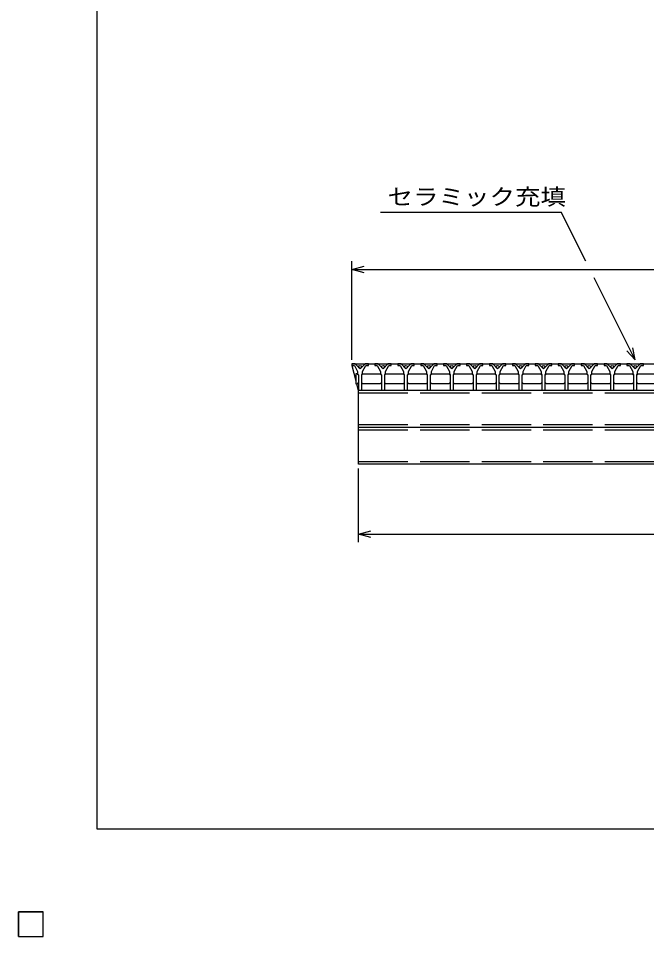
# Model space of a CAD drawing. Units: millimetres, scale not verified. Extents: x -1820 to 1736, y -1282 to 1048.
# Drawn here: x -1820 to -1055, y -1282 to -165 of the extents above; entities that cross this region are included whole.
import ezdxf
from ezdxf.enums import TextEntityAlignment as Align

# ---------------------------------------------------------------- set-up
doc = ezdxf.new("R2010")
doc.units = ezdxf.units.MM
doc.header["$LTSCALE"] = 10
doc.linetypes.add('DASHED', pattern=[7.5, 6, -1.5])
for name, color, linetype, lineweight in [('CADPAC_LAYER_0000', 150, 'Continuous', 25), ('CADPAC_LAYER_0016', 3, 'Continuous', 25), ('CADPAC_LAYER_0022', 2, 'Continuous', 25)]:
    doc.layers.add(name, color=color, linetype=linetype, lineweight=lineweight)
doc.styles.add('ベクトル', font='')
doc.styles.get('ベクトル').set_extended_font_data('ベクトル')

msp = doc.modelspace()

# ---------------------------------------------------------------- linework, layer by layer
at = {"layer": 'CADPAC_LAYER_0000'}
for p, q in [((-1724, -1151.5), (-1724, 1048.5)), ((1736, -1151.5), (-1724, -1151.5))]:
    msp.add_line(p, q, dxfattribs=at)
at = {"layer": 'CADPAC_LAYER_0016'}
for p, q in [((-1410, -585.5), (-1414, -585.5)), ((-1414, -585.5), (-418, -585.5)), ((-1414, -585.5), (-1414, -587.5)), ((-1414, -585.5), (-1414, -587.5)), ((-1414, -587.5), (-1411, -587.5)), ((-1414, -587.5), (-1409.25, -605.89)), ((-1411, -587.5), (-1407, -594.5)), ((-1404, -591.5), (-1410, -585.5)), ((-1398, -585.5), (-1404, -591.5)), ((-1401, -594.5), (-1397, -587.5)), ((-1394, -585.5), (-1398, -585.5)), ((-1397, -587.5), (-1394, -587.5)), ((-1394, -587.5), (-1394, -585.5)), ((-1382.1, -585.5), (-1386.1, -585.5)), ((-1386.1, -585.5), (-1386.1, -587.5)), ((-1386.1, -587.5), (-1383.1, -587.5)), ((-1383.1, -587.5), (-1379.1, -594.5)), ((-1376.1, -591.5), (-1382.1, -585.5)), ((-1370.1, -585.5), (-1376.1, -591.5)), ((-1373.1, -594.5), (-1369.1, -587.5)), ((-1366.1, -585.5), (-1370.1, -585.5)), ((-1369.1, -587.5), (-1366.1, -587.5)), ((-1366.1, -587.5), (-1366.1, -585.5)), ((-1354.2, -585.5), (-1358.2, -585.5)), ((-1358.2, -585.5), (-1358.2, -587.5)), ((-1358.2, -587.5), (-1355.2, -587.5)), ((-1355.2, -587.5), (-1351.2, -594.5)), ((-1348.2, -591.5), (-1354.2, -585.5)), ((-1342.2, -585.5), (-1348.2, -591.5)), ((-1345.2, -594.5), (-1341.2, -587.5)), ((-1338.2, -585.5), (-1342.2, -585.5)), ((-1341.2, -587.5), (-1338.2, -587.5)), ((-1338.2, -587.5), (-1338.2, -585.5)), ((-1326.3, -585.5), (-1330.3, -585.5)), ((-1330.3, -585.5), (-1330.3, -587.5)), ((-1330.3, -587.5), (-1327.3, -587.5)), ((-1327.3, -587.5), (-1323.3, -594.5)), ((-1320.3, -591.5), (-1326.3, -585.5)), ((-1314.3, -585.5), (-1320.3, -591.5)), ((-1317.3, -594.5), (-1313.3, -587.5)), ((-1310.3, -585.5), (-1314.3, -585.5)), ((-1313.3, -587.5), (-1310.3, -587.5)), ((-1310.3, -587.5), (-1310.3, -585.5)), ((-1298.4, -585.5), (-1302.4, -585.5)), ((-1302.4, -585.5), (-1302.4, -587.5)), ((-1302.4, -587.5), (-1299.4, -587.5)), ((-1299.4, -587.5), (-1295.4, -594.5)), ((-1292.4, -591.5), (-1298.4, -585.5)), ((-1286.4, -585.5), (-1292.4, -591.5)), ((-1289.4, -594.5), (-1285.4, -587.5)), ((-1282.4, -585.5), (-1286.4, -585.5)), ((-1285.4, -587.5), (-1282.4, -587.5)), ((-1282.4, -587.5), (-1282.4, -585.5)), ((-1270.5, -585.5), (-1274.5, -585.5)), ((-1274.5, -585.5), (-1274.5, -587.5)), ((-1274.5, -587.5), (-1271.5, -587.5)), ((-1271.5, -587.5), (-1267.5, -594.5)), ((-1264.5, -591.5), (-1270.5, -585.5)), ((-1258.5, -585.5), (-1264.5, -591.5)), ((-1261.5, -594.5), (-1257.5, -587.5)), ((-1254.5, -585.5), (-1258.5, -585.5)), ((-1257.5, -587.5), (-1254.5, -587.5)), ((-1254.5, -587.5), (-1254.5, -585.5)), ((-1242.6, -585.5), (-1246.6, -585.5)), ((-1246.6, -585.5), (-1246.6, -587.5)), ((-1246.6, -587.5), (-1243.6, -587.5)), ((-1243.6, -587.5), (-1239.6, -594.5)), ((-1236.6, -591.5), (-1242.6, -585.5)), ((-1230.6, -585.5), (-1236.6, -591.5)), ((-1233.6, -594.5), (-1229.6, -587.5)), ((-1226.6, -585.5), (-1230.6, -585.5)), ((-1229.6, -587.5), (-1226.6, -587.5)), ((-1226.6, -587.5), (-1226.6, -585.5)), ((-1214.7, -585.5), (-1218.7, -585.5)), ((-1218.7, -585.5), (-1218.7, -587.5)), ((-1218.7, -587.5), (-1215.7, -587.5)), ((-1215.7, -587.5), (-1211.7, -594.5)), ((-1208.7, -591.5), (-1214.7, -585.5)), ((-1202.7, -585.5), (-1208.7, -591.5)), ((-1205.7, -594.5), (-1201.7, -587.5)), ((-1198.7, -585.5), (-1202.7, -585.5)), ((-1201.7, -587.5), (-1198.7, -587.5)), ((-1198.7, -587.5), (-1198.7, -585.5)), ((-1186.8, -585.5), (-1190.8, -585.5)), ((-1190.8, -585.5), (-1190.8, -587.5)), ((-1190.8, -587.5), (-1187.8, -587.5)), ((-1187.8, -587.5), (-1183.8, -594.5)), ((-1180.8, -591.5), (-1186.8, -585.5)), ((-1174.8, -585.5), (-1180.8, -591.5)), ((-1177.8, -594.5), (-1173.8, -587.5)), ((-1170.8, -585.5), (-1174.8, -585.5)), ((-1173.8, -587.5), (-1170.8, -587.5)), ((-1170.8, -587.5), (-1170.8, -585.5)), ((-1158.9, -585.5), (-1162.9, -585.5)), ((-1162.9, -585.5), (-1162.9, -587.5)), ((-1162.9, -587.5), (-1159.9, -587.5)), ((-1159.9, -587.5), (-1155.9, -594.5)), ((-1152.9, -591.5), (-1158.9, -585.5)), ((-1146.9, -585.5), (-1152.9, -591.5)), ((-1149.9, -594.5), (-1145.9, -587.5)), ((-1142.9, -585.5), (-1146.9, -585.5)), ((-1145.9, -587.5), (-1142.9, -587.5)), ((-1142.9, -587.5), (-1142.9, -585.5)), ((-1131, -585.5), (-1135, -585.5)), ((-1135, -585.5), (-1135, -587.5)), ((-1135, -587.5), (-1132, -587.5)), ((-1132, -587.5), (-1128, -594.5)), ((-1125, -591.5), (-1131, -585.5)), ((-1119, -585.5), (-1125, -591.5)), ((-1122, -594.5), (-1118, -587.5)), ((-1115, -585.5), (-1119, -585.5)), ((-1118, -587.5), (-1115, -587.5)), ((-1115, -587.5), (-1115, -585.5)), ((-1103.1, -585.5), (-1107.1, -585.5)), ((-1107.1, -585.5), (-1107.1, -587.5)), ((-1107.1, -587.5), (-1104.1, -587.5)), ((-1104.1, -587.5), (-1100.1, -594.5)), ((-1097.1, -591.5), (-1103.1, -585.5)), ((-1091.1, -585.5), (-1097.1, -591.5)), ((-1094.1, -594.5), (-1090.1, -587.5)), ((-1087.1, -585.5), (-1091.1, -585.5)), ((-1090.1, -587.5), (-1087.1, -587.5)), ((-1087.1, -587.5), (-1087.1, -585.5)), ((-1075.2, -585.5), (-1079.2, -585.5)), ((-1079.2, -585.5), (-1079.2, -587.5)), ((-1079.2, -587.5), (-1076.2, -587.5)), ((-1076.2, -587.5), (-1072.2, -594.5)), ((-1069.2, -591.5), (-1075.2, -585.5)), ((-1063.2, -585.5), (-1069.2, -591.5)), ((-1066.2, -594.5), (-1062.2, -587.5)), ((-1059.2, -585.5), (-1063.2, -585.5)), ((-1062.2, -587.5), (-1059.2, -587.5)), ((-1059.2, -587.5), (-1059.2, -585.5)), ((-1407.25, -597.5), (-1409.25, -597.5)), ((-1409.25, -597.5), (-1409.25, -609.5)), ((-1406.25, -598.5), (-1407.25, -597.5)), ((-1407, -594.5), (-1407, -597.5)), ((-1407, -597.5), (-1406, -598.5)), ((-1406, -598.5), (-1406, -617.5)), ((-1402, -598.5), (-1401, -597.5)), ((-1402, -617.5), (-1402, -598.5)), ((-1401.75, -598.5), (-1400.75, -597.5)), ((-1401, -597.5), (-1401, -594.5)), ((-1400.75, -597.5), (-1379.35, -597.5)), ((-1379.35, -597.5), (-1378.35, -598.5)), ((-1379.1, -594.5), (-1379.1, -597.5)), ((-1379.1, -597.5), (-1378.1, -598.5)), ((-1378.1, -598.5), (-1378.1, -617.5)), ((-1374.1, -598.5), (-1373.1, -597.5)), ((-1374.1, -617.5), (-1374.1, -598.5)), ((-1373.85, -598.5), (-1372.85, -597.5)), ((-1373.1, -597.5), (-1373.1, -594.5)), ((-1372.85, -597.5), (-1351.45, -597.5)), ((-1351.45, -597.5), (-1350.45, -598.5)), ((-1351.2, -594.5), (-1351.2, -597.5)), ((-1351.2, -597.5), (-1350.2, -598.5)), ((-1350.2, -598.5), (-1350.2, -617.5)), ((-1346.2, -598.5), (-1345.2, -597.5)), ((-1346.2, -617.5), (-1346.2, -598.5)), ((-1345.95, -598.5), (-1344.95, -597.5)), ((-1345.2, -597.5), (-1345.2, -594.5)), ((-1344.95, -597.5), (-1323.55, -597.5)), ((-1323.55, -597.5), (-1322.55, -598.5)), ((-1323.3, -594.5), (-1323.3, -597.5)), ((-1323.3, -597.5), (-1322.3, -598.5)), ((-1322.3, -598.5), (-1322.3, -617.5)), ((-1318.3, -598.5), (-1317.3, -597.5)), ((-1318.3, -617.5), (-1318.3, -598.5)), ((-1318.05, -598.5), (-1317.05, -597.5)), ((-1317.3, -597.5), (-1317.3, -594.5)), ((-1317.05, -597.5), (-1295.65, -597.5)), ((-1295.65, -597.5), (-1294.65, -598.5)), ((-1295.4, -594.5), (-1295.4, -597.5)), ((-1295.4, -597.5), (-1294.4, -598.5)), ((-1294.4, -598.5), (-1294.4, -617.5)), ((-1290.4, -598.5), (-1289.4, -597.5)), ((-1290.4, -617.5), (-1290.4, -598.5)), ((-1290.15, -598.5), (-1289.15, -597.5)), ((-1289.4, -597.5), (-1289.4, -594.5)), ((-1289.15, -597.5), (-1267.75, -597.5)), ((-1267.75, -597.5), (-1266.75, -598.5)), ((-1267.5, -594.5), (-1267.5, -597.5)), ((-1267.5, -597.5), (-1266.5, -598.5)), ((-1266.5, -598.5), (-1266.5, -617.5)), ((-1262.5, -598.5), (-1261.5, -597.5)), ((-1262.5, -617.5), (-1262.5, -598.5)), ((-1262.25, -598.5), (-1261.25, -597.5)), ((-1261.5, -597.5), (-1261.5, -594.5)), ((-1261.25, -597.5), (-1239.85, -597.5)), ((-1239.85, -597.5), (-1238.85, -598.5)), ((-1239.6, -594.5), (-1239.6, -597.5)), ((-1239.6, -597.5), (-1238.6, -598.5)), ((-1238.6, -598.5), (-1238.6, -617.5)), ((-1234.6, -598.5), (-1233.6, -597.5)), ((-1234.6, -617.5), (-1234.6, -598.5)), ((-1234.35, -598.5), (-1233.35, -597.5)), ((-1233.6, -597.5), (-1233.6, -594.5)), ((-1233.35, -597.5), (-1211.95, -597.5)), ((-1211.95, -597.5), (-1210.95, -598.5)), ((-1211.7, -594.5), (-1211.7, -597.5)), ((-1211.7, -597.5), (-1210.7, -598.5)), ((-1210.7, -598.5), (-1210.7, -617.5)), ((-1206.7, -598.5), (-1205.7, -597.5)), ((-1206.7, -617.5), (-1206.7, -598.5)), ((-1206.45, -598.5), (-1205.45, -597.5)), ((-1205.7, -597.5), (-1205.7, -594.5)), ((-1205.45, -597.5), (-1184.05, -597.5)), ((-1184.05, -597.5), (-1183.05, -598.5)), ((-1183.8, -594.5), (-1183.8, -597.5)), ((-1183.8, -597.5), (-1182.8, -598.5)), ((-1182.8, -598.5), (-1182.8, -617.5)), ((-1178.8, -598.5), (-1177.8, -597.5)), ((-1178.8, -617.5), (-1178.8, -598.5)), ((-1178.55, -598.5), (-1177.55, -597.5)), ((-1177.8, -597.5), (-1177.8, -594.5)), ((-1177.55, -597.5), (-1156.15, -597.5)), ((-1156.15, -597.5), (-1155.15, -598.5)), ((-1155.9, -594.5), (-1155.9, -597.5)), ((-1155.9, -597.5), (-1154.9, -598.5)), ((-1154.9, -598.5), (-1154.9, -617.5)), ((-1150.9, -598.5), (-1149.9, -597.5)), ((-1150.9, -617.5), (-1150.9, -598.5)), ((-1150.65, -598.5), (-1149.65, -597.5)), ((-1149.9, -597.5), (-1149.9, -594.5)), ((-1149.65, -597.5), (-1128.25, -597.5)), ((-1128.25, -597.5), (-1127.25, -598.5)), ((-1128, -594.5), (-1128, -597.5)), ((-1128, -597.5), (-1127, -598.5)), ((-1127, -598.5), (-1127, -617.5)), ((-1123, -598.5), (-1122, -597.5)), ((-1123, -617.5), (-1123, -598.5)), ((-1122.75, -598.5), (-1121.75, -597.5)), ((-1122, -597.5), (-1122, -594.5)), ((-1121.75, -597.5), (-1100.35, -597.5)), ((-1100.35, -597.5), (-1099.35, -598.5)), ((-1100.1, -594.5), (-1100.1, -597.5)), ((-1100.1, -597.5), (-1099.1, -598.5)), ((-1099.1, -598.5), (-1099.1, -617.5)), ((-1095.1, -598.5), (-1094.1, -597.5)), ((-1095.1, -617.5), (-1095.1, -598.5)), ((-1094.85, -598.5), (-1093.85, -597.5)), ((-1094.1, -597.5), (-1094.1, -594.5)), ((-1093.85, -597.5), (-1072.45, -597.5)), ((-1072.45, -597.5), (-1071.45, -598.5)), ((-1072.2, -594.5), (-1072.2, -597.5)), ((-1072.2, -597.5), (-1071.2, -598.5)), ((-1071.2, -598.5), (-1071.2, -617.5)), ((-1067.2, -598.5), (-1066.2, -597.5)), ((-1067.2, -617.5), (-1067.2, -598.5)), ((-1066.95, -598.5), (-1065.95, -597.5)), ((-1066.2, -597.5), (-1066.2, -594.5)), ((-1065.95, -597.5), (-1044.55, -597.5)), ((-1409.25, -609.5), (-1407.25, -609.5)), ((-1408.32, -609.5), (-1406.25, -617.5)), ((-1407.25, -609.5), (-1406.25, -608.5)), ((-1400.75, -609.5), (-1401.75, -608.5)), ((-1379.35, -609.5), (-1400.75, -609.5)), ((-1378.35, -608.5), (-1379.35, -609.5)), ((-1372.85, -609.5), (-1373.85, -608.5)), ((-1351.45, -609.5), (-1372.85, -609.5)), ((-1350.45, -608.5), (-1351.45, -609.5)), ((-1344.95, -609.5), (-1345.95, -608.5)), ((-1323.55, -609.5), (-1344.95, -609.5)), ((-1322.55, -608.5), (-1323.55, -609.5)), ((-1317.05, -609.5), (-1318.05, -608.5)), ((-1295.65, -609.5), (-1317.05, -609.5)), ((-1294.65, -608.5), (-1295.65, -609.5)), ((-1289.15, -609.5), (-1290.15, -608.5)), ((-1267.75, -609.5), (-1289.15, -609.5)), ((-1266.75, -608.5), (-1267.75, -609.5)), ((-1261.25, -609.5), (-1262.25, -608.5)), ((-1239.85, -609.5), (-1261.25, -609.5)), ((-1238.85, -608.5), (-1239.85, -609.5)), ((-1233.35, -609.5), (-1234.35, -608.5)), ((-1211.95, -609.5), (-1233.35, -609.5)), ((-1210.95, -608.5), (-1211.95, -609.5)), ((-1205.45, -609.5), (-1206.45, -608.5)), ((-1184.05, -609.5), (-1205.45, -609.5)), ((-1183.05, -608.5), (-1184.05, -609.5)), ((-1177.55, -609.5), (-1178.55, -608.5)), ((-1156.15, -609.5), (-1177.55, -609.5)), ((-1155.15, -608.5), (-1156.15, -609.5)), ((-1149.65, -609.5), (-1150.65, -608.5)), ((-1128.25, -609.5), (-1149.65, -609.5)), ((-1127.25, -608.5), (-1128.25, -609.5)), ((-1121.75, -609.5), (-1122.75, -608.5)), ((-1100.35, -609.5), (-1121.75, -609.5)), ((-1099.35, -608.5), (-1100.35, -609.5)), ((-1093.85, -609.5), (-1094.85, -608.5)), ((-1072.45, -609.5), (-1093.85, -609.5)), ((-1071.45, -608.5), (-1072.45, -609.5)), ((-1065.95, -609.5), (-1066.95, -608.5)), ((-1044.55, -609.5), (-1065.95, -609.5)), ((-1406.25, -617.5), (-425.75, -617.5)), ((-1406, -617.5), (-1402, -617.5)), ((-1406, -617.5), (-426, -617.5)), ((-1406, -707.5), (-1406, -617.5)), ((-1378.1, -617.5), (-1374.1, -617.5)), ((-1350.2, -617.5), (-1346.2, -617.5)), ((-1322.3, -617.5), (-1318.3, -617.5)), ((-1294.4, -617.5), (-1290.4, -617.5)), ((-1266.5, -617.5), (-1262.5, -617.5)), ((-1238.6, -617.5), (-1234.6, -617.5)), ((-1210.7, -617.5), (-1206.7, -617.5)), ((-1182.8, -617.5), (-1178.8, -617.5)), ((-1154.9, -617.5), (-1150.9, -617.5)), ((-1127, -617.5), (-1123, -617.5)), ((-1099.1, -617.5), (-1095.1, -617.5)), ((-1071.2, -617.5), (-1067.2, -617.5)), ((-1406, -662.5), (-426, -662.5)), ((-426, -707.5), (-1406, -707.5)), ((-1820, -1252.5), (-1790, -1252.5)), ((-1820, -1282.5), (-1820, -1252.5)), ((-1820, -1252.5), (-1790, -1252.5)), ((-1820, -1282.5), (-1820, -1252.5)), ((-1820, -1252.5), (-1790, -1252.5)), ((-1820, -1282.5), (-1820, -1252.5)), ((-1820, -1252.5), (-1790, -1252.5)), ((-1820, -1282.5), (-1820, -1252.5)), ((-1820, -1252.5), (-1790, -1252.5)), ((-1820, -1282.5), (-1820, -1252.5)), ((-1790, -1282.5), (-1790, -1252.5)), ((-1790, -1282.5), (-1790, -1252.5)), ((-1790, -1282.5), (-1790, -1252.5)), ((-1790, -1282.5), (-1790, -1252.5)), ((-1790, -1282.5), (-1790, -1252.5)), ((-1820, -1282.5), (-1790, -1282.5)), ((-1820, -1282.5), (-1790, -1282.5)), ((-1820, -1282.5), (-1790, -1282.5)), ((-1820, -1282.5), (-1790, -1282.5)), ((-1820, -1282.5), (-1790, -1282.5))]:
    msp.add_line(p, q, dxfattribs=at)
at = {"layer": 'CADPAC_LAYER_0016', "linetype": 'DASHED'}
for p, q in [((-1406, -620.7), (-426, -620.7)), ((-1406, -659.3), (-426, -659.3)), ((-1406, -665.7), (-426, -665.7)), ((-1406, -704.3), (-426, -704.3))]:
    msp.add_line(p, q, dxfattribs=at)
at = {"layer": 'CADPAC_LAYER_0016'}
for centre in [(-1404, -589), (-1376.1, -589), (-1348.2, -589), (-1320.3, -589), (-1292.4, -589), (-1264.5, -589), (-1236.6, -589), (-1208.7, -589), (-1180.8, -589), (-1152.9, -589), (-1125, -589), (-1097.1, -589), (-1069.2, -589)]:
    msp.add_circle(centre, 1.8, dxfattribs=at)
at = {"layer": 'CADPAC_LAYER_0022', "color": 4}
for p, q in [((-1379.2, -400.5), (-1159.2, -400.5)), ((-1129.2, -460.5), (-1159.2, -400.5)), ((-1414, -580.5), (-1414, -460.5)), ((-1414, -470.5), (-1399, -466.5)), ((-1399, -474.5), (-1414, -470.5)), ((-1414, -470.5), (-418, -470.5)), ((-1069.2, -580.5), (-1119.2, -480.5)), ((-1069.2, -580.5), (-1079.2, -569.5)), ((-1069.2, -580.5), (-1072.2, -565.9)), ((-1406, -802.5), (-1406, -712.5)), ((-1406, -792.5), (-1391, -788.5)), ((-1391, -796.5), (-1406, -792.5)), ((-1406, -792.5), (-426, -792.5)), ((-1790, -1252.5), (-1820, -1252.5)), ((-1820, -1252.5), (-1820, -1282.5)), ((-1790, -1252.5), (-1820, -1252.5)), ((-1820, -1252.5), (-1820, -1282.5)), ((-1790, -1252.5), (-1820, -1252.5)), ((-1820, -1252.5), (-1820, -1282.5)), ((-1790, -1282.5), (-1790, -1252.5)), ((-1790, -1282.5), (-1790, -1252.5)), ((-1790, -1282.5), (-1790, -1252.5)), ((-1820, -1282.5), (-1790, -1282.5)), ((-1820, -1282.5), (-1790, -1282.5)), ((-1820, -1282.5), (-1790, -1282.5))]:
    msp.add_line(p, q, dxfattribs=at)
at = {"layer": 'CADPAC_LAYER_0022'}
for p, q in [((-1790, -1252.5), (-1820, -1252.5)), ((-1820, -1252.5), (-1820, -1282.5)), ((-1790, -1252.5), (-1820, -1252.5)), ((-1820, -1252.5), (-1820, -1282.5)), ((-1790, -1252.5), (-1820, -1252.5)), ((-1820, -1252.5), (-1820, -1282.5)), ((-1790, -1282.5), (-1790, -1252.5)), ((-1790, -1282.5), (-1790, -1252.5)), ((-1790, -1282.5), (-1790, -1252.5)), ((-1820, -1282.5), (-1790, -1282.5)), ((-1820, -1282.5), (-1790, -1282.5)), ((-1820, -1282.5), (-1790, -1282.5))]:
    msp.add_line(p, q, dxfattribs=at)

# ---------------------------------------------------------------- texts
at = {"layer": 'CADPAC_LAYER_0022', "style": 'ベクトル', "width": 1.15}
msp.add_text('セラミック充填', height=19.79, dxfattribs=at).set_placement((-1370.7, -382), align=Align.MIDDLE_LEFT)

doc.saveas('drawing.dxf')
